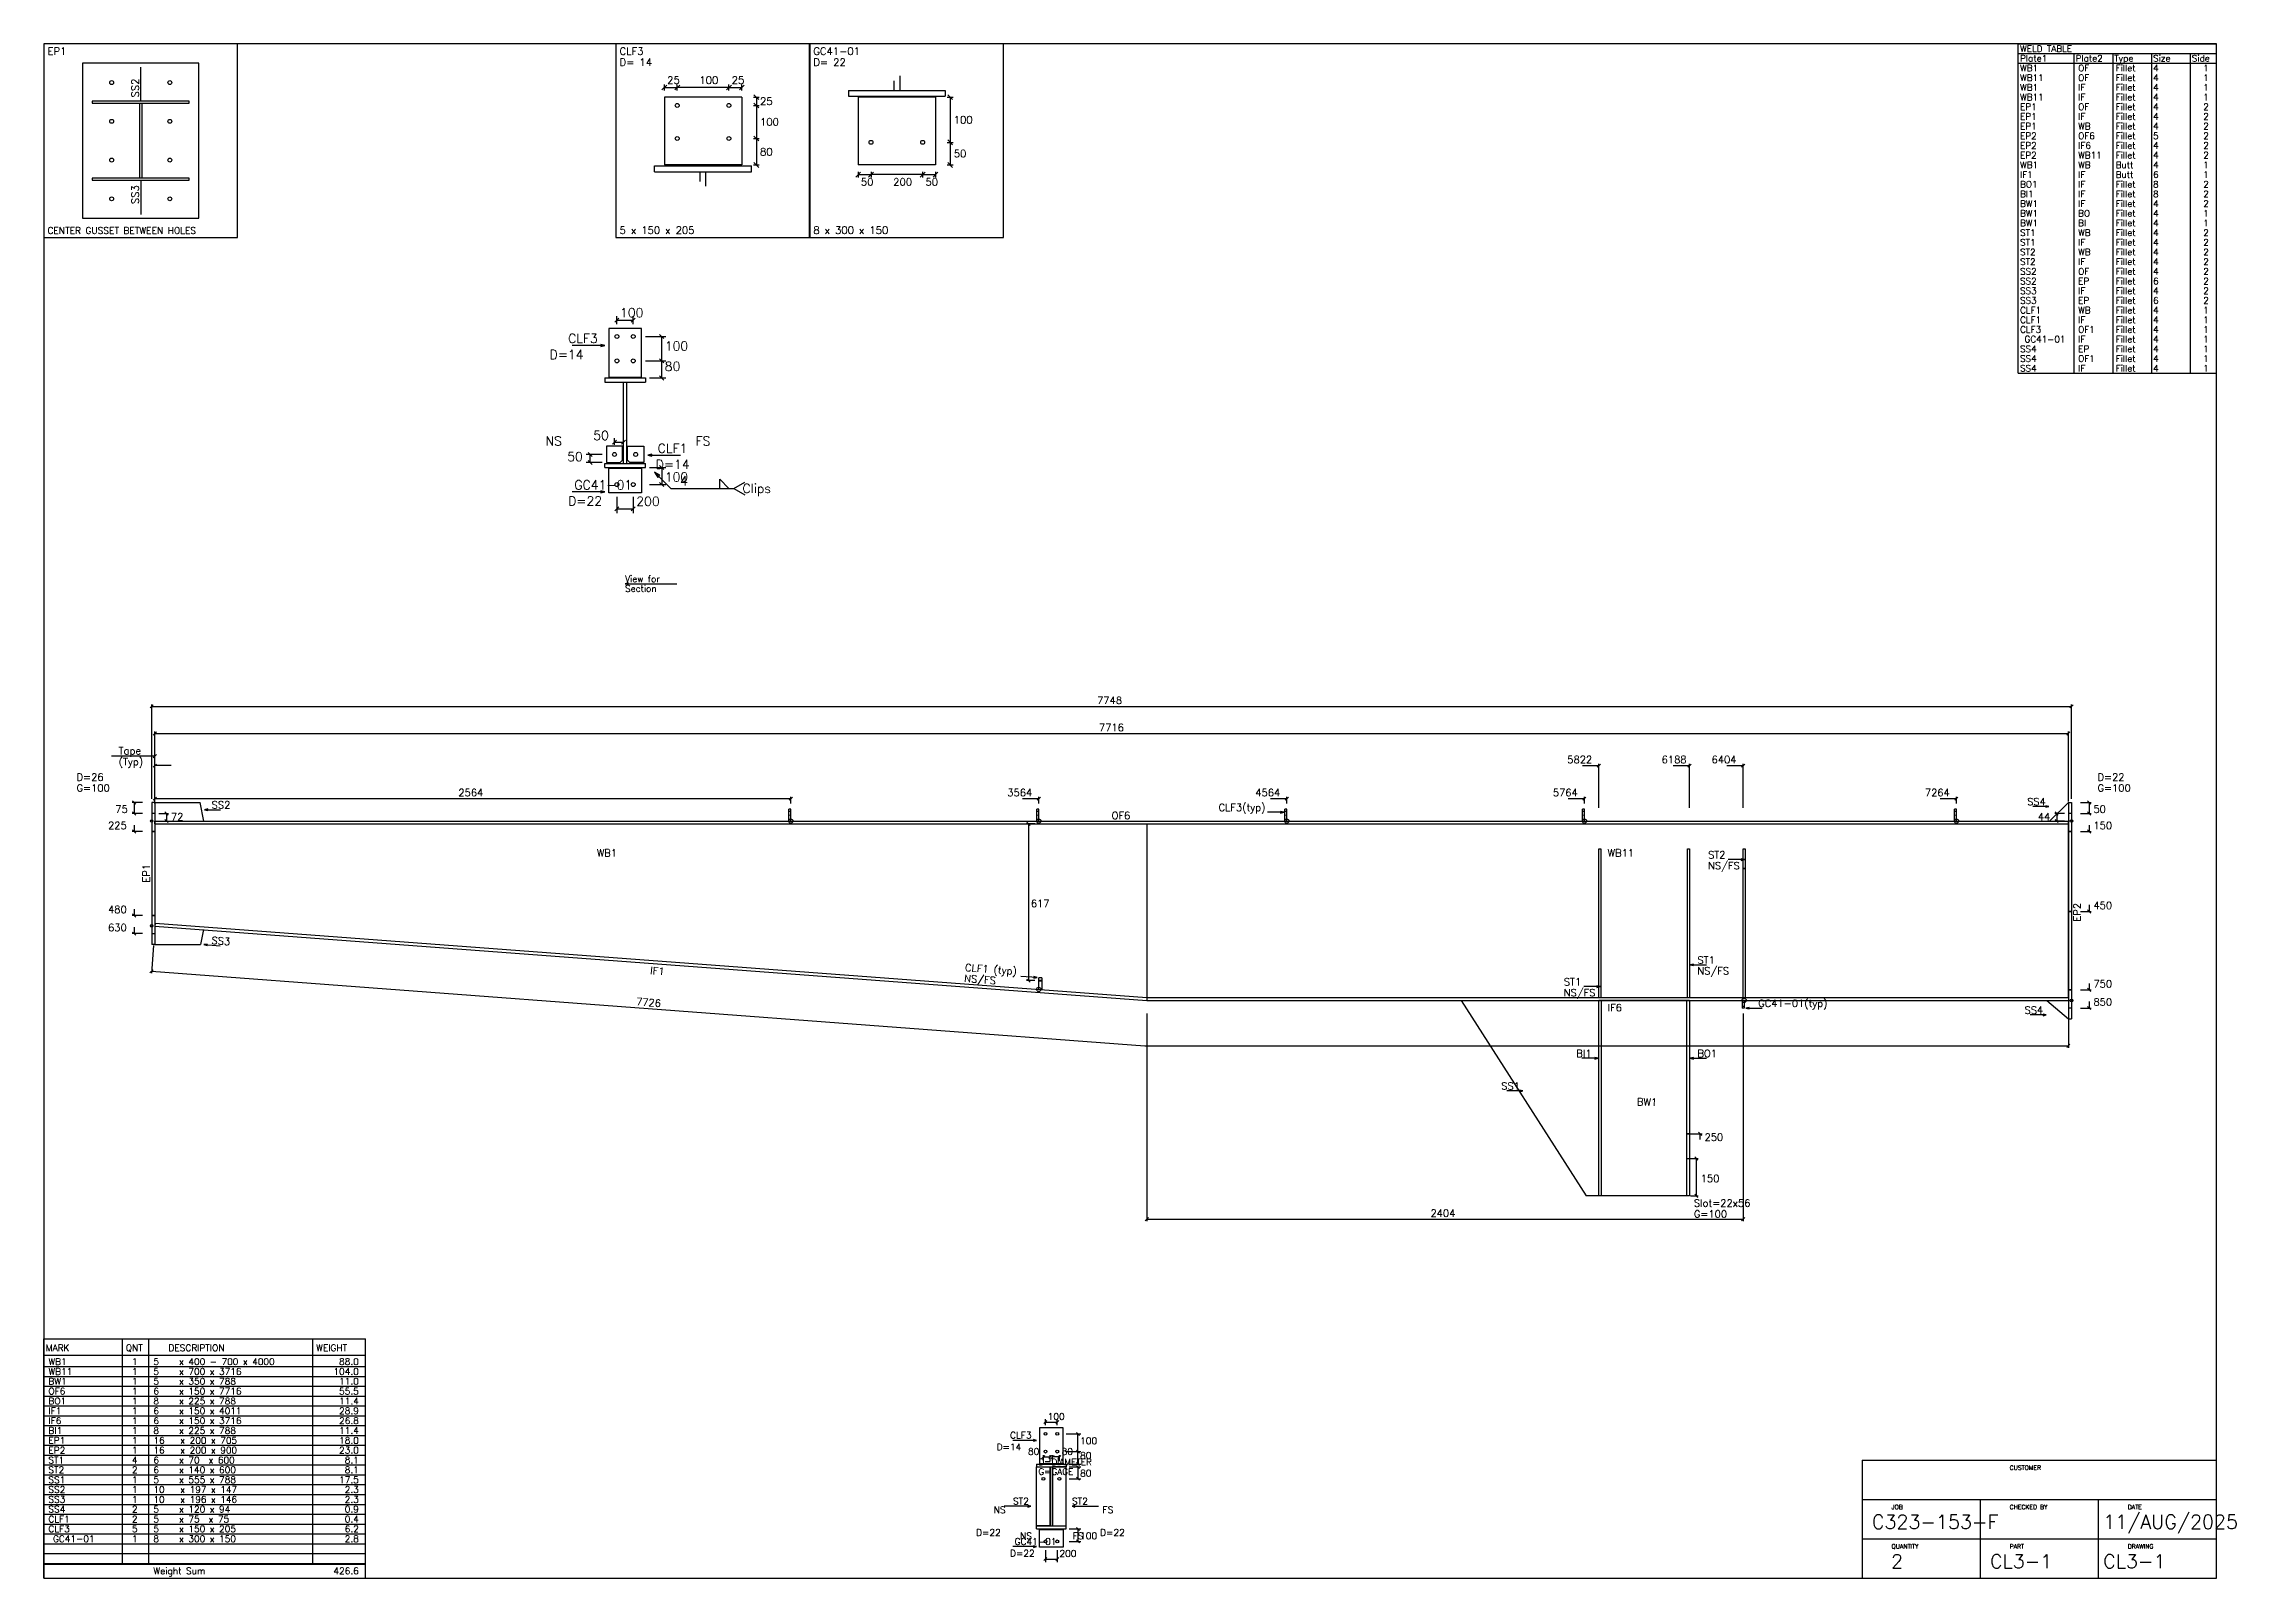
# Model space of a CAD drawing. Extents: x 0 to 849, y 0 to 594.
import ezdxf
from ezdxf.enums import TextEntityAlignment as Align

# ---------------------------------------------------------------- set-up
doc = ezdxf.new("R2010")
doc.units = 0
doc.linetypes.add('CONTIN', pattern=[0])
doc.linetypes.add('DASHED', pattern=[2.3812, 1.5875, -0.7937])
doc.layers.get('0').update_dxf_attribs({"linetype": 'CONTIN'})
for name, color, linetype in [('1', 7, 'CONTIN'), ('11', 7, 'CONTIN'), ('12', 2, 'CONTIN'), ('13', 2, 'CONTIN'), ('14', 7, 'CONTIN'), ('15', 6, 'CONTIN'), ('2', 7, 'CONTIN'), ('20', 7, 'CONTIN'), ('21', 7, 'CONTIN'), ('22', 7, 'CONTIN'), ('3', 1, 'CONTIN'), ('4', 1, 'CONTIN'), ('5', 7, 'CONTIN'), ('6', 4, 'CONTIN'), ('7', 3, 'DASHED'), ('9', 7, 'CONTIN')]:
    doc.layers.add(name, color=color, linetype=linetype)
doc.styles.add('SIMPLEX', font='SIMPLEX')

# ---------------------------------------------------------------- blocks, each defined once
blk = doc.blocks.new('ARROW')
at = {"layer": '2'}
blk.add_line((-0.635, -0.635), (0.635, 0.635), dxfattribs=at)
blk = doc.blocks.new('FLGHOL')
at = {"layer": '6'}
blk.add_solid([(-6.35, 0), (6.35, 0), (-6.35, 25.4), (6.35, 25.4)], dxfattribs=at)
blk = doc.blocks.new('GRTCLPB')
at = {"layer": '13'}
for p, q in [((-12.7, 0), (-12.7, 152.4)), ((-12.7, 152.4), (12.7, 152.4)), ((-12.7, 0), (12.7, 0)), ((12.7, 0), (12.7, 152.4))]:
    blk.add_line(p, q, dxfattribs=at)
at = {"layer": '6'}
for points in [[(-12.7, 119.38), (12.7, 119.38), (-12.7, 134.62), (12.7, 134.62)], [(-12.7, 68.58), (12.7, 68.58), (-12.7, 83.82), (12.7, 83.82)]]:
    blk.add_solid(points, dxfattribs=at)
blk = doc.blocks.new('ARROWP')
for p, q in [((0, 0), (-1.27, 0.317)), ((-1.27, 0.317), (-1.27, -0.317)), ((-1.27, -0.317), (0, 0))]:
    blk.add_line(p, q)
blk = doc.blocks.new('GRTCLP1')
at = {"layer": '13'}
for p, q in [((-12.7, 0), (-12.7, 101.6)), ((-12.7, 101.6), (12.7, 101.6)), ((-12.7, 0), (12.7, 0)), ((12.7, 0), (12.7, 101.6))]:
    blk.add_line(p, q, dxfattribs=at)
at = {"layer": '6'}
blk.add_solid([(-12.7, 68.58), (12.7, 68.58), (-12.7, 83.82), (12.7, 83.82)], dxfattribs=at)
blk = doc.blocks.new('BRCCLP', base_point=(12.7, 0))
at = {"layer": '1'}
blk.add_solid([(-12.7, 68.58), (12.7, 68.58), (-12.7, 83.82), (12.7, 83.82)], dxfattribs=at)
at = {"layer": '2'}
for p in [(-12.7, 101.6), (12.7, 0)]:
    blk.add_line(p, (12.7, 101.6), dxfattribs=at)
blk = doc.blocks.new('CIRCLE')
at = {"layer": '1'}
blk.add_circle((0, 0), 10.2, dxfattribs=at)
blk = doc.blocks.new('ASMPIECE', base_point=(246, -6))
at = {"layer": '1'}
for p, q in [((246, -6), (246, 5.755)), ((246, 5.755), (7961.629, 5.754)), ((7961.629, -6), (7961.629, 5.754)), ((246, -6), (246, -406)), ((246, -6), (7961.629, -6)), ((4246, -6), (4246, -706)), ((7961.629, -706), (7961.629, -6)), ((246.449, -406.034), (246, -417.788)), ((246, -417.788), (4245.121, -717.722)), ((246.449, -406.034), (4246, -706)), ((3821.755, -626.282), (3821.755, -674.182)), ((4246, -706), (4245.121, -717.722)), ((4246, -706), (4246, -717.755)), ((4246, -706), (7961.629, -706)), ((7961.629, -706), (7961.629, -717.755)), ((4246, -717.755), (7961.629, -717.755)), ((5513.047, -717.755), (6017.199, -1505.755)), ((6067.999, -1505.755), (6067.999, -717.755)), ((6433.999, -717.755), (6067.999, -717.755)), ((6079.753, -1505.755), (6079.753, -717.755)), ((6422.244, -717.755), (6422.244, -1505.755)), ((6433.999, -717.755), (6433.999, -1505.755)), ((6067.999, -1505.755), (6017.199, -1505.755)), ((6433.999, -1505.755), (6067.999, -1505.755))]:
    blk.add_line(p, q, dxfattribs=at)
at = {"layer": '12'}
for p, q in [((246, 80.331), (232.939, 80.331)), ((232.939, 80.331), (232.939, -492.331)), ((246, 80.331), (246, -492.331)), ((7961.629, 80.33), (7974.69, 80.33)), ((7961.629, 80.33), (7961.629, -792.331)), ((7974.69, 80.33), (7974.69, -792.331)), ((246, -492.331), (232.939, -492.331)), ((7961.629, -792.331), (7974.69, -792.331))]:
    blk.add_line(p, q, dxfattribs=at)
at = {"layer": '15'}
for centre in [(2810, 5.754), (3810, 5.754), (4810, 5.754), (6010, 5.754), (7510, 5.754), (3810, -673.3), (6653.917, -717.755)]:
    blk.add_circle(centre, 8.777, dxfattribs=at)
at = {"layer": '2'}
for p, q in [((232.939, 94.526), (232.939, 475.937)), ((232.939, 468.101), (7974.69, 468.101)), ((7974.69, 94.526), (7974.69, 475.937)), ((246, 84.118), (246, 366.228)), ((246, 358.392), (7961.629, 358.391)), ((7961.629, 84.118), (7961.629, 366.228)), ((246, 82.772), (246, 236.928)), ((311.303, 229.091), (246, 229.091)), ((6002.696, 229.091), (6068, 229.091)), ((6068, 59.303), (6068, 236.927)), ((6368.696, 229.091), (6433.999, 229.091)), ((6433.999, 59.303), (6433.999, 236.927)), ((6584.696, 229.091), (6649.999, 229.091)), ((6649.999, 59.303), (6649.999, 236.927)), ((246, 76.282), (246, 103.709)), ((246, 95.873), (2810, 95.873)), ((2810, 76.282), (2810, 103.709)), ((3744.697, 95.873), (3810, 95.873)), ((3810, 76.282), (3810, 103.709)), ((4744.697, 95.873), (4810, 95.873)), ((4810, 76.282), (4810, 103.709)), ((5944.697, 95.873), (6010, 95.873)), ((6010, 76.282), (6010, 103.709)), ((7444.697, 95.873), (7510, 95.873)), ((7510, 76.282), (7510, 103.709)), ((196.37, 80.331), (154.576, 80.331)), ((196.37, 36.447), (154.576, 36.447)), ((162.412, 80.331), (162.412, 36.447)), ((261.673, 36.447), (300.855, 36.447)), ((261.673, 5.755), (300.855, 5.755)), ((293.018, 36.447), (293.018, 5.755)), ((7945.957, 36.447), (7906.774, 36.447)), ((7945.957, 5.754), (7906.774, 5.754)), ((7914.611, 36.447), (7914.611, 5.754)), ((8011.26, 80.33), (8053.054, 80.33)), ((8011.26, 36.447), (8053.054, 36.447)), ((8045.217, 80.33), (8045.217, 36.447)), ((196.37, -36.692), (154.576, -36.692)), ((162.412, -10.571), (162.412, -36.692)), ((3794.327, -6), (3760.37, -6)), ((3768.206, -6), (3768.206, -638.036)), ((8011.26, -36.693), (8053.054, -36.693)), ((8045.217, -10.572), (8045.217, -36.693)), ((162.412, -349.186), (162.412, -375.308)), ((8045.217, -332.879), (8045.217, -359)), ((196.37, -375.308), (154.576, -375.308)), ((162.412, -422.326), (162.412, -448.447)), ((8011.26, -359), (8053.054, -359)), ((196.37, -448.447), (154.576, -448.447)), ((232.325, -600.125), (4238.274, -900.571)), ((3794.327, -638.036), (3760.37, -638.036)), ((8011.26, -675.308), (8053.054, -675.308)), ((8045.217, -649.187), (8045.217, -675.308)), ((4246, -769.997), (4246, -1608.15)), ((6649.999, -769.997), (6649.999, -1608.15)), ((8011.26, -748.447), (8053.054, -748.447)), ((8045.217, -722.326), (8045.217, -748.447)), ((7961.629, -796.119), (7961.629, -908.44)), ((4238.274, -900.571), (7961.629, -900.604)), ((6437.917, -1255.755), (6484.936, -1255.755)), ((6477.099, -1279.264), (6477.099, -1255.755)), ((6437.917, -1355.755), (6469.262, -1355.755)), ((6461.426, -1355.755), (6461.426, -1505.755)), ((6437.917, -1505.755), (6469.262, -1505.755)), ((4246, -1600.314), (6649.999, -1600.314))]:
    blk.add_line(p, q, dxfattribs=at)
at = {"layer": '3'}
for p, q in [((246, 266.967), (70.465, 266.967)), ((246, 84.118), (246, 345.331)), ((445.612, 51.075), (510.915, 51.075)), ((4798.246, 41.018), (4732.943, 41.018)), ((7883.306, 64.266), (7818.003, 64.266)), ((6655.223, -149.884), (6589.92, -149.884)), ((240.139, -495.932), (231.739, -607.939)), ((443.849, -492.526), (508.969, -497.41)), ((6436.611, -574.349), (6501.914, -574.349)), ((3803.065, -625.885), (3737.944, -621.001)), ((6073.224, -662.117), (6007.92, -662.117)), ((6661.753, -749.1), (6727.056, -749.1)), ((7872.687, -776.267), (7807.384, -776.267)), ((6065.387, -951.166), (6000.083, -951.166)), ((6436.611, -951.166), (6501.914, -951.166)), ((5762.511, -1082.499), (5697.208, -1082.499))]:
    blk.add_line(p, q, dxfattribs=at)
at = {"layer": '9'}
for p, q in [((246, 80.331), (427.883, 80.331)), ((443, 5.755), (427.883, 80.331)), ((7885.918, 5.754), (7961.629, 80.33)), ((6068, -706), (6068, -106)), ((6068, -106), (6075.835, -106)), ((6075.835, -106), (6075.835, -706)), ((6426.163, -706), (6426.163, -106)), ((6426.163, -106), (6433.999, -106)), ((6433.999, -106), (6433.999, -706)), ((6649.999, -706), (6649.999, -106)), ((6649.999, -106), (6657.835, -106)), ((6657.835, -106), (6657.835, -706)), ((441.244, -432.431), (429.101, -492.331)), ((246, -492.331), (429.101, -492.331)), ((6068, -706), (6075.835, -706)), ((6426.163, -706), (6433.999, -706)), ((6649.999, -706), (6657.835, -706)), ((7875.299, -717.755), (7961.629, -792.331))]:
    blk.add_line(p, q, dxfattribs=at)
at = {"layer": '1', "xscale": -0.309, "yscale": 0.309, "zscale": 0.309}
for p in [(2806.082, 5.754), (3806.082, 5.754), (4806.082, 5.754), (6006.082, 5.754), (7506.081, 5.754)]:
    blk.add_blockref('GRTCLPB', p, dxfattribs=at)
at = {"layer": '15', "xscale": 0.514, "yscale": 0.514, "zscale": 0.514}
for p in [(232.939, 5.755), (7974.69, 5.754), (232.939, -416.808), (7974.69, -717.755)]:
    blk.add_blockref('CIRCLE', p, dxfattribs=at)
at = {"layer": '2', "xscale": 10.284, "yscale": 10.284, "zscale": 10.284}
for p, rotation in [((232.939, 468.101), 180), ((246, 358.392), 180), ((246, 229.091), 180), ((246, 95.873), 180), ((162.412, 80.331), 90), ((162.412, 36.447), -90), ((293.018, 36.447), 90), ((293.018, 5.755), -90), ((3768.206, -6), 90), ((7914.611, 36.447), 90), ((7914.611, 5.754), -90), ((8045.217, 80.33), 90), ((8045.217, 36.447), -90), ((162.412, -36.692), -90), ((8045.217, -36.693), -90), ((8045.217, -359), -90), ((162.412, -375.308), -90), ((162.412, -448.447), -90), ((3768.206, -638.036), -90), ((8045.217, -675.308), -90), ((8045.217, -748.447), -90), ((6477.099, -1255.755), 90), ((6461.426, -1355.755), 90), ((6461.426, -1505.755), -90), ((4246, -1600.314), 180)]:
    blk.add_blockref('ARROW', p, dxfattribs=dict(at, rotation=rotation))
for p in [(7974.69, 468.101), (7961.629, 358.391), (6068, 229.091), (6433.999, 229.091), (6649.999, 229.091), (2810, 95.873), (3810, 95.873), (4810, 95.873), (6010, 95.873), (7510, 95.873), (7961.629, -900.604), (6649.999, -1600.314)]:
    blk.add_blockref('ARROW', p, dxfattribs=at)
at = {"layer": '3', "xscale": 10.284, "yscale": 10.284, "zscale": 10.284}
for name, p in [('ARROW', (246, 266.967)), ('ARROWP', (4798.246, 41.018)), ('ARROWP', (7883.306, 64.266)), ('ARROWP', (6655.223, -149.884)), ('ARROWP', (6073.224, -662.117)), ('ARROWP', (7872.687, -776.267)), ('ARROWP', (6065.387, -951.166)), ('ARROWP', (5762.511, -1082.499))]:
    blk.add_blockref(name, p, dxfattribs=at)
for name, p, rotation in [('ARROWP', (445.612, 51.075), 180), ('ARROWP', (443.849, -492.526), 175.711), ('ARROW', (232.325, -600.125), 175.711), ('ARROWP', (6436.611, -574.349), 180), ('ARROWP', (3803.065, -625.885), -4.289), ('ARROWP', (6661.753, -749.1), 180), ('ARROWP', (6436.611, -951.166), 180)]:
    blk.add_blockref(name, p, dxfattribs=dict(at, rotation=rotation))
at = {"layer": '6'}
for p, xscale, yscale, zscale, rotation in [((232.939, 36.447), 0.463, 0.514, 0.514, -90), ((7961.629, 36.447), 0.463, 0.514, 0.514, -90), ((232.939, -36.692), 0.463, 0.514, 0.514, -90), ((7961.629, -36.693), 0.463, 0.514, 0.514, -90), ((6657.835, -186), 0.463, 0.309, 0.309, 90), ((232.939, -375.308), 0.463, 0.514, 0.514, -90), ((7961.629, -359), 0.463, 0.514, 0.514, -90), ((232.939, -448.447), 0.463, 0.514, 0.514, -90), ((7961.629, -675.308), 0.463, 0.514, 0.514, -90), ((7961.629, -748.447), 0.463, 0.514, 0.514, -90), ((6422.244, -1255.755), -0.463, -0.463, -0.463, 90), ((6422.244, -1355.755), -0.463, -0.463, -0.463, 90)]:
    blk.add_blockref('FLGHOL', p, dxfattribs=dict(at, xscale=xscale, yscale=yscale, zscale=zscale, rotation=rotation))
at = {"layer": '7', "xscale": -0.463, "yscale": 0.463, "zscale": 0.463}
blk.add_blockref('BRCCLP', (3810, -673.3), dxfattribs=at)
at = {"layer": '7', "xscale": 0.309, "yscale": 0.309, "zscale": 0.309, "rotation": 180}
blk.add_blockref('GRTCLP1', (6649.999, -717.755), dxfattribs=at)
at = {"style": 'SIMPLEX'}
blk.add_text('BW1', height=29.256, rotation=-1.571, dxfattribs=at).set_placement((6221.743, -1141.011))
at = {"layer": '11', "style": 'SIMPLEX'}
for s, p in [('7748', (4045.303, 477.853)), ('7716', (4053.015, 368.143)), ('5822', (5941.224, 238.843)), ('6188', (6321.852, 238.843)), ('6404', (6523.224, 238.843)), ('2564', (1469.488, 105.625)), ('3564', (3683.225, 105.625)), ('4564', (4683.225, 105.625)), ('5764', (5883.225, 105.625)), ('7264', (7383.225, 105.625)), ('225', (57.056, -26.941)), ('75', (86.312, 38.885)), ('72', (310.607, 8.193)), ('44', (7838.511, 8.192)), ('50', (8062.806, 38.885)), ('150', (8062.806, -26.941)), ('480', (57.056, -365.556)), ('617', (3777.958, -341.522)), ('450', (8062.806, -349.248)), ('630', (57.056, -438.695)), ('750', (8062.806, -665.556)), ('850', (8062.806, -738.695)), ('250', (6494.688, -1284.036)), ('150', (6479.015, -1450.259)), ('2404', (5389.488, -1590.562))]:
    blk.add_text(s, height=29.256, dxfattribs=at).set_placement(p)
blk.add_text('7726', height=29.256, rotation=-4.289, dxfattribs=at).set_placement((2185.371, -736.824))
at = {"layer": '21', "style": 'SIMPLEX'}
for s, p in [('D=26', (-70.067, 168.098)), ('D=22', (8079.175, 168.098)), ('G=100', (-70.067, 124.215)), ('G=100', (8079.175, 124.214)), ('Slot=22x56', (6451.5, -1549.639)), ('G=100', (6451.5, -1593.522))]:
    blk.add_text(s, height=29.256, dxfattribs=at).set_placement(p)
at = {"layer": '3', "style": 'SIMPLEX'}
for s, p in [('Tape', (99.721, 274.281)), ('(Typ)', (99.721, 230.397)), ('SS4', (7795.539, 69.142)), ('SS2', (474.868, 55.951)), ('OF6', (4103.815, 13.068)), ('CLF3(typ)', (4534.944, 45.894)), ('WB1', (2028, -137.651)), ('WB11', (6103.814, -137.651)), ('ST2', (6508.944, -145.008)), ('NS/FS', (6508.944, -188.892)), ('ST1', (6465.867, -569.473)), ('NS/FS', (6465.867, -613.357)), ('ST1', (5926.944, -657.241)), ('NS/FS', (5926.944, -701.124)), ('IF6', (6103.814, -761.639)), (' GC41-01(typ)', (6691.008, -744.224)), ('SS4', (7784.919, -771.391)), ('BI1', (5977.619, -946.29)), ('BO1', (6465.867, -946.29)), ('SS1', (5674.743, -1077.623))]:
    blk.add_text(s, height=29.256, dxfattribs=at).set_placement(p)
for s, rotation, p in [('EP1', 90, (225.626, -242.57)), ('EP2', 90, (8011.26, -399.884)), ('SS3', -4.289, (473.387, -489.852)), ('IF1', -4.289, (2242.278, -611.516)), ('NS/FS', -4.289, (3508.409, -642.904)), ('CLF1 (typ)', -4.289, (3511.691, -599.143))]:
    blk.add_text(s, height=29.256, rotation=rotation, dxfattribs=at).set_placement(p)
blk = doc.blocks.new('ASMBASE')
for p, q in [((25.4, 25.4), (0, 25.4)), ((0, 25.4), (0, 0)), ((25.4, 0), (25.4, 25.4)), ((20.32, 22.86), (5.08, 22.86)), ((5.08, 22.86), (5.08, 2.54)), ((12.7, 17.882), (12.7, 22.352)), ((20.32, 2.54), (20.32, 22.86)), ((19.05, 17.882), (6.35, 17.882)), ((6.35, 17.882), (6.35, 17.628)), ((6.35, 17.628), (19.05, 17.628)), ((12.573, 17.628), (12.827, 17.628)), ((12.573, 7.772), (12.573, 17.628)), ((12.827, 17.628), (12.827, 7.772)), ((19.05, 17.628), (19.05, 17.882)), ((19.05, 7.772), (6.35, 7.772)), ((6.35, 7.772), (6.35, 7.518)), ((6.35, 7.518), (19.05, 7.518)), ((12.827, 7.772), (12.573, 7.772)), ((12.7, 7.518), (12.7, 3.048)), ((19.05, 7.518), (19.05, 7.772)), ((0, 0), (25.4, 0)), ((5.08, 2.54), (20.32, 2.54))]:
    blk.add_line(p, q)
at = {"layer": '1'}
for centre in [(8.89, 20.32), (16.51, 20.32), (8.89, 15.24), (16.51, 15.24), (8.89, 10.16), (16.51, 10.16), (8.89, 5.08), (16.51, 5.08)]:
    blk.add_circle(centre, 0.254, dxfattribs=at)
at = {"layer": '1', "style": 'SIMPLEX'}
for s, height, p in [('EP1', 0.963, (0.482, 23.955)), ('CENTER GUSSET BETWEEN HOLES', 0.867, (0.482, 0.482))]:
    blk.add_text(s, height=height, dxfattribs=at).set_placement(p)
for s, p in [('SS2', (12.459, 18.363)), ('SS3', (12.459, 4.387))]:
    blk.add_text(s, height=0.963, rotation=90, dxfattribs=at).set_placement(p)
blk = doc.blocks.new('ASMPLATE')
at = {"layer": '14'}
for p, q in [((0, 0), (0, 92.71)), ((0, 92.71), (124.46, 92.71)), ((0, 86.36), (124.46, 86.36)), ((30.48, 5.398), (30.48, 92.71)), ((40.64, 5.398), (40.64, 92.71)), ((104.14, 5.398), (104.14, 92.71)), ((104.14, 5.398), (104.14, 92.71)), ((124.46, 5.398), (124.46, 92.71)), ((124.46, 0), (124.46, 92.71)), ((0, 81.915), (124.46, 81.915)), ((0, 78.105), (124.46, 78.105)), ((0, 74.295), (124.46, 74.295)), ((0, 70.485), (124.46, 70.485)), ((0, 66.675), (124.46, 66.675)), ((0, 62.865), (124.46, 62.865)), ((0, 59.055), (124.46, 59.055)), ((0, 55.245), (124.46, 55.245)), ((0, 51.435), (124.46, 51.435)), ((0, 47.625), (124.46, 47.625)), ((0, 43.815), (124.46, 43.815)), ((0, 40.005), (124.46, 40.005)), ((0, 36.195), (124.46, 36.195)), ((0, 32.385), (124.46, 32.385)), ((0, 28.575), (124.46, 28.575)), ((0, 24.765), (124.46, 24.765)), ((0, 20.955), (124.46, 20.955)), ((0, 17.145), (124.46, 17.145)), ((0, 13.335), (124.46, 13.335)), ((0, 9.525), (124.46, 9.525)), ((0, 5.715), (124.46, 5.715)), ((0, 5.398), (124.46, 5.398)), ((0, 0), (124.46, 0))]:
    blk.add_line(p, q, dxfattribs=at)
at = {"layer": '14', "style": 'SIMPLEX'}
for s, p in [('MARK', (0.762, 87.884)), ('WB1', (1.778, 82.55)), ('QNT', (31.75, 87.884)), ('  1', (30.607, 82.55)), ('5    x 400 - 700 x 4000', (42.418, 82.55)), ('DESCRIPTION', (48.26, 87.884)), ('WEIGHT', (105.41, 87.884)), ('WB11', (1.778, 78.74)), ('BW1', (1.778, 74.93)), ('  1', (30.607, 78.74)), ('  1', (30.607, 74.93)), ('5    x 700 x 3716', (42.418, 78.74)), ('5    x 350 x 788', (42.418, 74.93)), ('OF6', (1.778, 71.12)), ('BO1', (1.778, 67.31)), ('  1', (30.607, 71.12)), ('  1', (30.607, 67.31)), ('8    x 225 x 788', (42.418, 67.31)), ('6    x 150 x 7716', (42.418, 71.12)), ('IF1', (1.778, 63.5)), ('IF6', (1.778, 59.69)), ('  1', (30.607, 63.5)), ('  1', (30.607, 59.69)), ('6    x 150 x 4011', (42.418, 63.5)), ('6    x 150 x 3716', (42.418, 59.69)), ('BI1', (1.778, 55.88)), ('EP1', (1.778, 52.07)), ('  1', (30.607, 55.88)), ('  1', (30.607, 52.07)), ('8    x 225 x 788', (42.418, 55.88)), ('16   x 200 x 705', (42.418, 52.07)), ('ST1', (1.778, 44.45)), ('ST2', (1.778, 40.64)), ('EP2', (1.778, 48.26)), ('  4', (30.607, 44.45)), ('  2', (30.607, 40.64)), ('  1', (30.607, 48.26)), ('6    x 70  x 600', (42.418, 44.45)), ('6    x 140 x 600', (42.418, 40.64)), ('16   x 200 x 900', (42.418, 48.26)), ('SS1', (1.778, 36.83)), ('SS2', (1.778, 33.02)), ('  1', (30.607, 36.83)), ('  1', (30.607, 33.02)), ('5    x 555 x 788', (42.418, 36.83)), ('10   x 197 x 147', (42.418, 33.02)), ('SS3', (1.778, 29.21)), ('SS4', (1.778, 25.4)), ('  2', (30.607, 25.4)), ('  1', (30.607, 29.21)), ('5    x 120 x 94', (42.418, 25.4)), ('10   x 196 x 146', (42.418, 29.21)), ('CLF1', (1.778, 21.59)), ('CLF3', (1.778, 17.78)), ('  2', (30.607, 21.59)), ('  5', (30.607, 17.78)), ('5    x 75  x 75', (42.418, 21.59)), ('5    x 150 x 205', (42.418, 17.78)), (' GC41-01', (1.778, 13.97)), ('  1', (30.607, 13.97)), ('8    x 300 x 150', (42.418, 13.97)), ('Weight Sum', (42.418, 1.524))]:
    blk.add_text(s, height=2.54, dxfattribs=at).set_placement(p)
for s, p in [('   88.0', (121.92, 82.55)), ('  104.0', (121.92, 78.74)), ('   11.0', (121.92, 74.93)), ('   55.5', (121.92, 71.12)), ('   11.4', (121.92, 67.31)), ('   28.9', (121.92, 63.5)), ('   26.8', (121.92, 59.69)), ('   11.4', (121.92, 55.88)), ('   18.0', (121.92, 52.07)), ('   23.0', (121.92, 48.26)), ('    8.1', (121.92, 44.45)), ('    8.1', (121.92, 40.64)), ('   17.5', (121.92, 36.83)), ('    2.3', (121.92, 33.02)), ('    2.3', (121.92, 29.21)), ('    0.9', (121.92, 25.4)), ('    0.4', (121.92, 21.59)), ('    6.2', (121.92, 17.78)), ('    2.8', (121.92, 13.97)), ('  426.6', (121.92, 1.524))]:
    blk.add_text(s, height=2.54, dxfattribs=at).set_placement(p, align=Align.RIGHT)
blk = doc.blocks.new('ASMTITLE')
for p, q in [((0, 30.48), (91.44, 30.48)), ((0, 30.48), (0, 0)), ((91.44, 0), (91.44, 30.48)), ((0, 20.32), (91.44, 20.32)), ((30.48, 20.32), (30.48, 0)), ((60.96, 20.32), (60.96, 0)), ((0, 10.16), (91.44, 10.16)), ((0, 0), (91.44, 0))]:
    blk.add_line(p, q)
at = {"style": 'SIMPLEX'}
for s, height, p in [('CUSTOMER', 1.143, (38.1, 27.94)), ('JOB', 1.143, (7.62, 17.78)), ('CHECKED BY', 1.143, (38.1, 17.78)), ('11/AUG/2025', 3.607, (62.23, 12.7)), ('DATE', 1.143, (68.58, 17.78)), ('C323-153-F', 3.607, (2.54, 12.7)), ('QUANTITY', 1.143, (7.62, 7.62)), ('  2', 3.607, (2.54, 2.54)), ('CL3-1', 3.607, (33.02, 2.54)), ('PART', 1.143, (38.1, 7.62)), ('CL3-1', 3.607, (62.23, 2.54)), ('DRAWING', 1.143, (68.58, 7.62))]:
    blk.add_text(s, height=height, dxfattribs=at).set_placement(p)
blk = doc.blocks.new('ASMSECTN')
at = {"layer": '1'}
for p, q in [((-6.35, 27.94), (6.35, 27.94)), ((-6.35, 27.94), (-6.35, 26.67)), ((6.35, 27.94), (6.35, 26.67)), ((-6.35, 26.67), (6.35, 26.67)), ((-0.508, 1.27), (-0.508, 26.67)), ((0.508, 1.27), (0.508, 26.67)), ((-6.35, 0), (-6.35, 1.27)), ((-6.35, 1.27), (6.35, 1.27)), ((-6.35, 0), (6.35, 0)), ((6.35, 0), (6.35, 1.27))]:
    blk.add_line(p, q, dxfattribs=at)
at = {"layer": '13'}
for p, q in [((5.08, 43.434), (-5.08, 43.434)), ((-5.08, 43.434), (-5.08, 28.194)), ((5.08, 28.194), (5.08, 43.434)), ((-5.08, 28.194), (5.08, 28.194)), ((-0.762, 6.604), (-5.842, 6.604)), ((-5.842, 6.604), (-5.842, 1.524)), ((-5.842, 1.524), (-1.524, 1.524)), ((-0.762, 2.286), (-1.524, 1.524)), ((-0.762, 2.286), (-0.762, 6.604)), ((0.762, 6.604), (5.842, 6.604)), ((0.762, 2.286), (0.762, 6.604)), ((0.762, 2.286), (1.524, 1.524)), ((5.842, 1.524), (1.524, 1.524)), ((5.842, 6.604), (5.842, 1.524)), ((-5.08, -0.254), (5.08, -0.254)), ((-5.08, -7.874), (-5.08, -0.254)), ((5.08, -0.254), (5.08, -7.874)), ((5.08, -7.874), (-5.08, -7.874))]:
    blk.add_line(p, q, dxfattribs=at)
at = {"layer": '3'}
for p, q in [((-2.54, 44.704), (-2.54, 47.244)), ((-2.54, 45.974), (2.54, 45.974)), ((2.54, 44.704), (2.54, 47.244)), ((-6.35, 38.1), (-16.51, 38.1)), ((6.35, 40.894), (12.7, 40.894)), ((11.43, 27.94), (11.43, 40.894)), ((6.35, 33.274), (12.7, 33.274)), ((7.62, 27.94), (12.7, 27.94)), ((-3.302, 7.112), (-3.302, 9.144)), ((-3.302, 7.874), (-0.508, 7.874)), ((-0.508, 7.874), (-0.508, 9.144)), ((-7.112, 4.064), (-12.192, 4.064)), ((-7.112, 1.524), (-12.192, 1.524)), ((-10.922, 1.524), (-10.922, 4.064)), ((7.112, 3.81), (17.272, 3.81)), ((7.62, 0), (12.7, 0)), ((11.43, 0), (11.43, -5.334)), ((7.62, -5.334), (12.7, -5.334)), ((-6.35, -7.62), (-16.51, -7.62)), ((-2.54, -9.144), (-2.54, -14.224)), ((-2.54, -12.954), (2.54, -12.954)), ((2.54, -9.144), (2.54, -14.224))]:
    blk.add_line(p, q, dxfattribs=at)
at = {"layer": '4'}
for p, q in [((9.195, -1.422), (14.315, -6.543)), ((14.315, -6.543), (33.091, -6.543)), ((29.535, -3.698), (32.38, -6.543)), ((29.535, -6.543), (29.535, -3.698)), ((33.091, -6.543), (33.945, -6.543)), ((33.945, -6.543), (37.358, -4.552)), ((33.945, -6.543), (37.358, -8.534))]:
    blk.add_line(p, q, dxfattribs=at)
at = {"layer": '1'}
for p, rotation in [((-2.54, 45.974), 180), ((11.43, 40.894), 90), ((11.43, 33.274), 270), ((11.43, 33.274), 90), ((11.43, 27.94), 270), ((-0.508, 7.874), 180), ((-10.922, 4.064), 270), ((-10.922, 1.524), 90), ((11.43, 0), 90), ((11.43, -5.334), 270), ((-2.54, -12.954), 180)]:
    blk.add_blockref('ARROW', p, dxfattribs=dict(at, rotation=rotation))
at = {"layer": '1', "xscale": 0.06, "yscale": 0.06, "zscale": 0.06}
for p in [(-2.54, 40.894), (2.54, 40.894), (-2.54, 33.274), (2.54, 33.274), (-3.302, 4.064), (3.302, 4.064)]:
    blk.add_blockref('CIRCLE', p, dxfattribs=at)
at = {"layer": '1'}
for p in [(2.54, 45.974), (-3.302, 7.874), (2.54, -12.954)]:
    blk.add_blockref('ARROW', p, dxfattribs=at)
at = {"layer": '1', "xscale": 0.06, "yscale": 0.06, "zscale": 0.06, "rotation": 90}
for p in [(-2.54, -5.334), (2.54, -5.334)]:
    blk.add_blockref('CIRCLE', p, dxfattribs=at)
at = {"layer": '3'}
for p in [(-6.35, 38.1), (-6.35, -7.62)]:
    blk.add_blockref('ARROWP', p, dxfattribs=at)
at = {"layer": '3', "rotation": 180}
blk.add_blockref('ARROWP', (7.112, 3.81), dxfattribs=at)
at = {"layer": '4', "xscale": 1.5, "yscale": 1.5, "zscale": 1.5, "rotation": 135}
blk.add_blockref('ARROWP', (9.195, -1.422), dxfattribs=at)
at = {"layer": '1', "style": 'SIMPLEX'}
for s, p in [('CLF3', (-17.78, 38.862)), ('CLF1', (10.16, 4.572)), (' GC41-01', (-17.78, -6.858))]:
    blk.add_text(s, height=2.845, dxfattribs=at).set_placement(p)
at = {"layer": '21', "style": 'SIMPLEX'}
for s, p in [('D=14', (-23.571, 33.833)), ('D=14', (9.55, -0.457)), ('D=22', (-17.78, -11.887))]:
    blk.add_text(s, height=2.845, dxfattribs=at).set_placement(p)
at = {"layer": '3', "style": 'SIMPLEX'}
for s, p in [('100', (-1.592, 46.922)), ('100', (12.378, 36.508)), ('80', (12.378, 30.158)), ('NS', (-24.841, 6.858)), ('50', (-9.94, 8.568)), ('FS', (21.996, 6.858)), ('50', (-18.068, 1.964)), ('100', (12.378, -4.386)), ('200', (3.488, -12.006))]:
    blk.add_text(s, height=2.845, dxfattribs=at).set_placement(p)
at = {"layer": '4', "style": 'SIMPLEX'}
blk.add_text('Clips', height=2.845, dxfattribs=at).set_placement((36.647, -7.965))
at = {"layer": '5', "style": 'SIMPLEX'}
blk.add_text('4', height=2.845, dxfattribs=at).set_placement((17.16, -5.595))
blk = doc.blocks.new('ASMSECT2')
at = {"layer": '1'}
for p, q in [((-6.35, 27.94), (6.35, 27.94)), ((-6.35, 27.94), (-6.35, 26.67)), ((-6.35, 26.67), (6.35, 26.67)), ((-0.508, 1.27), (-0.508, 26.67)), ((0.508, 1.27), (0.508, 26.67)), ((6.35, 27.94), (6.35, 26.67)), ((-6.35, 0), (-6.35, 1.27)), ((-6.35, 1.27), (6.35, 1.27)), ((-6.35, 0), (6.35, 0)), ((6.35, 0), (6.35, 1.27))]:
    blk.add_line(p, q, dxfattribs=at)
at = {"layer": '13'}
for p, q in [((5.08, 43.434), (-5.08, 43.434)), ((-5.08, 43.434), (-5.08, 28.194)), ((5.08, 28.194), (5.08, 43.434)), ((-6.35, 1.27), (-6.35, 26.67)), ((-6.35, 26.67), (-0.508, 26.67)), ((-5.08, 28.194), (5.08, 28.194)), ((-0.508, 26.67), (-0.508, 1.27)), ((6.35, 26.67), (0.508, 26.67)), ((0.508, 26.67), (0.508, 1.27)), ((6.35, 1.27), (6.35, 26.67)), ((-0.508, 1.27), (-6.35, 1.27)), ((0.508, 1.27), (6.35, 1.27)), ((-5.08, -0.254), (5.08, -0.254)), ((-5.08, -7.874), (-5.08, -0.254)), ((5.08, -7.874), (-5.08, -7.874)), ((5.08, -0.254), (5.08, -7.874))]:
    blk.add_line(p, q, dxfattribs=at)
at = {"layer": '3'}
for p, q in [((-2.54, 44.704), (-2.54, 47.244)), ((2.54, 44.704), (2.54, 47.244)), ((-6.35, 38.1), (-16.51, 38.1)), ((-2.54, 45.974), (2.54, 45.974)), ((6.35, 40.894), (12.7, 40.894)), ((11.43, 27.94), (11.43, 40.894)), ((-3.429, 29.21), (-3.429, 31.75)), ((-3.429, 30.988), (-0.508, 30.988)), ((-0.508, 29.21), (-0.508, 31.75)), ((0.508, 29.21), (0.508, 31.75)), ((3.429, 30.988), (0.508, 30.988)), ((3.429, 29.21), (3.429, 31.75)), ((6.35, 33.274), (12.7, 33.274)), ((7.62, 27.94), (12.7, 27.94)), ((7.62, 26.67), (12.7, 26.67)), ((7.62, 26.67), (12.7, 26.67)), ((7.62, 21.59), (12.7, 21.59)), ((7.62, 21.59), (12.7, 21.59)), ((11.43, 26.67), (11.43, 21.59)), ((11.43, 26.67), (11.43, 21.59)), ((-8.89, 9.737), (-20.269, 9.737)), ((8.89, 9.737), (20.269, 9.737)), ((7.62, 0), (12.7, 0)), ((11.43, 0), (11.43, -5.334)), ((-6.35, -7.62), (-16.51, -7.62)), ((-2.54, -9.144), (-2.54, -14.224)), ((2.54, -9.144), (2.54, -14.224)), ((7.62, -5.334), (12.7, -5.334)), ((-2.54, -12.954), (2.54, -12.954))]:
    blk.add_line(p, q, dxfattribs=at)
at = {"layer": '1'}
for p, rotation in [((-2.54, 45.974), 180), ((11.43, 40.894), 90), ((-3.429, 30.988), 180), ((-0.508, 30.988), 360), ((0.508, 30.988), 180), ((11.43, 33.274), 270), ((11.43, 33.274), 90), ((11.43, 27.94), 270), ((11.43, 26.67), 90), ((11.43, 26.67), 90), ((11.43, 21.59), 270), ((11.43, 21.59), 270), ((11.43, 0), 90), ((11.43, -5.334), 270), ((-2.54, -12.954), 180)]:
    blk.add_blockref('ARROW', p, dxfattribs=dict(at, rotation=rotation))
at = {"layer": '1', "xscale": 0.06, "yscale": 0.06, "zscale": 0.06}
for p in [(-2.54, 40.894), (2.54, 40.894), (-2.54, 33.274), (2.54, 33.274), (-3.429, 21.59), (3.429, 21.59)]:
    blk.add_blockref('CIRCLE', p, dxfattribs=at)
at = {"layer": '1'}
for p in [(2.54, 45.974), (3.429, 30.988), (2.54, -12.954)]:
    blk.add_blockref('ARROW', p, dxfattribs=at)
at = {"layer": '1', "xscale": 0.06, "yscale": 0.06, "zscale": 0.06, "rotation": 90}
for p in [(-2.54, -5.334), (2.54, -5.334)]:
    blk.add_blockref('CIRCLE', p, dxfattribs=at)
at = {"layer": '3'}
for p in [(-6.35, 38.1), (-6.35, -7.62)]:
    blk.add_blockref('ARROWP', p, dxfattribs=at)
for p, rotation in [((-8.89, 9.737), 360), ((8.89, 9.737), 180)]:
    blk.add_blockref('ARROWP', p, dxfattribs=dict(at, rotation=rotation))
at = {"layer": '1', "style": 'SIMPLEX'}
for s, p in [('CLF3', (-17.78, 38.862)), ('ST2', (-16.51, 10.499)), ('ST2', (8.89, 10.499)), (' GC41-01', (-17.78, -6.858))]:
    blk.add_text(s, height=2.845, dxfattribs=at).set_placement(p)
at = {"layer": '21', "style": 'SIMPLEX'}
for s, p in [('D=14', (-23.571, 33.833)), ('D=22', (-32.36, -2.997)), ('D=22', (-17.78, -11.887)), ('D=22', (20.98, -2.997))]:
    blk.add_text(s, height=2.845, dxfattribs=at).set_placement(p)
at = {"layer": '3', "style": 'SIMPLEX'}
for s, p in [('100', (-1.592, 46.922)), ('100', (12.378, 36.508)), ('80', (-10.067, 31.936)), ('80', (4.377, 31.936)), ('80', (12.378, 30.158)), ('80', (12.378, 22.538)), ('80', (12.378, 22.538)), ('NS', (-24.841, 6.858)), ('FS', (21.996, 6.858)), ('NS', (-13.462, -4.42)), ('200', (3.488, -12.006)), ('FS', (9.195, -4.42)), ('100', (12.378, -4.386))]:
    blk.add_text(s, height=2.845, dxfattribs=at).set_placement(p)
blk = doc.blocks.new('ASMBOLT')
at = {"layer": '21', "style": 'SIMPLEX'}
for s, p in [('G=GAGE', (0, 0)), ('D=DIAMETER', (0, 3.81))]:
    blk.add_text(s, height=2.54, dxfattribs=at).set_placement(p)
blk = doc.blocks.new('ASMVIEW')
at = {"layer": '21'}
blk.add_line((0, 0), (20.32, 0), dxfattribs=at)
at = {"layer": '21', "rotation": 180}
blk.add_blockref('ARROWP', (0, 0), dxfattribs=at)
at = {"layer": '21', "style": 'SIMPLEX'}
for s, p in [('View for', (0, 0.635)), ('Section', (0, -3.175))]:
    blk.add_text(s, height=2.54, dxfattribs=at).set_placement(p)
blk = doc.blocks.new('ASM_WELD', base_point=(0, 129.54))
at = {"layer": '20'}
for p, q in [((0, 129.54), (77.978, 129.54)), ((0, 0), (0, 129.54)), ((77.978, 0), (77.978, 129.54)), ((0, 125.73), (77.978, 125.73)), ((0, 121.92), (77.978, 121.92)), ((22.098, 0), (22.098, 125.73)), ((37.338, 0), (37.338, 125.73)), ((52.578, 0), (52.578, 125.73)), ((67.818, 0), (67.818, 125.73)), ((0, 0), (77.978, 0))]:
    blk.add_line(p, q, dxfattribs=at)
at = {"layer": '14', "style": 'SIMPLEX'}
for s, p in [('WELD TABLE', (0.762, 126.365)), ('WB1', (0.762, 118.745)), ('Plate1', (0.762, 122.555)), ('Plate2', (22.606, 122.555)), ('OF', (23.622, 118.745)), ('Type', (37.846, 122.555)), ('Fillet', (38.354, 118.745)), ('Size', (53.086, 122.555)), ('4', (53.086, 118.745)), ('Side', (68.326, 122.555)), ('  1', (69.342, 118.745)), ('WB11', (0.762, 114.935)), ('WB1', (0.762, 111.125)), ('OF', (23.622, 114.935)), ('IF', (23.622, 111.125)), ('Fillet', (38.354, 114.935)), ('Fillet', (38.354, 111.125)), ('4', (53.086, 114.935)), ('4', (53.086, 111.125)), ('  1', (69.342, 114.935)), ('  1', (69.342, 111.125)), ('WB11', (0.762, 107.315)), ('EP1', (0.762, 103.505)), ('OF', (23.622, 103.505)), ('IF', (23.622, 107.315)), ('Fillet', (38.354, 107.315)), ('Fillet', (38.354, 103.505)), ('4', (53.086, 107.315)), ('4', (53.086, 103.505)), ('  2', (69.342, 103.505)), ('  1', (69.342, 107.315)), ('EP1', (0.762, 99.695)), ('EP1', (0.762, 95.885)), ('WB', (23.622, 95.885)), ('IF', (23.622, 99.695)), ('Fillet', (38.354, 99.695)), ('Fillet', (38.354, 95.885)), ('4', (53.086, 99.695)), ('4', (53.086, 95.885)), ('  2', (69.342, 99.695)), ('  2', (69.342, 95.885)), ('EP2', (0.762, 92.075)), ('EP2', (0.762, 88.265)), ('EP2', (0.762, 84.455)), ('WB11', (23.622, 84.455)), ('OF6', (23.622, 92.075)), ('IF6', (23.622, 88.265)), ('Fillet', (38.354, 92.075)), ('Fillet', (38.354, 88.265)), ('Fillet', (38.354, 84.455)), ('5', (53.086, 92.075)), ('4', (53.086, 88.265)), ('4', (53.086, 84.455)), ('  2', (69.342, 92.075)), ('  2', (69.342, 88.265)), ('  2', (69.342, 84.455)), ('WB1', (0.762, 80.645)), ('IF1', (0.762, 76.835)), ('WB', (23.622, 80.645)), ('IF', (23.622, 76.835)), ('Butt', (38.354, 80.645)), ('Butt', (38.354, 76.835)), ('4', (53.086, 80.645)), ('6', (53.086, 76.835)), ('  1', (69.342, 80.645)), ('  1', (69.342, 76.835)), ('BO1', (0.762, 73.025)), ('BI1', (0.762, 69.215)), ('IF', (23.622, 73.025)), ('IF', (23.622, 69.215)), ('Fillet', (38.354, 73.025)), ('Fillet', (38.354, 69.215)), ('8', (53.086, 73.025)), ('8', (53.086, 69.215)), ('  2', (69.342, 73.025)), ('  2', (69.342, 69.215)), ('BW1', (0.762, 65.405)), ('BW1', (0.762, 61.595)), ('IF', (23.622, 65.405)), ('BO', (23.622, 61.595)), ('Fillet', (38.354, 65.405)), ('Fillet', (38.354, 61.595)), ('Fillet', (38.354, 57.785)), ('4', (53.086, 65.405)), ('4', (53.086, 61.595)), ('  2', (69.342, 65.405)), ('  1', (69.342, 61.595)), ('ST1', (0.762, 53.975)), ('ST1', (0.762, 50.165)), ('BW1', (0.762, 57.785)), ('WB', (23.622, 53.975)), ('BI', (23.622, 57.785)), ('IF', (23.622, 50.165)), ('Fillet', (38.354, 53.975)), ('Fillet', (38.354, 50.165)), ('4', (53.086, 57.785)), ('4', (53.086, 53.975)), ('4', (53.086, 50.165)), ('  2', (69.342, 53.975)), ('  2', (69.342, 50.165)), ('  1', (69.342, 57.785)), ('ST2', (0.762, 46.355)), ('ST2', (0.762, 42.545)), ('WB', (23.622, 46.355)), ('IF', (23.622, 42.545)), ('Fillet', (38.354, 46.355)), ('Fillet', (38.354, 42.545)), ('4', (53.086, 46.355)), ('4', (53.086, 42.545)), ('  2', (69.342, 46.355)), ('  2', (69.342, 42.545)), ('SS2', (0.762, 38.735)), ('SS2', (0.762, 34.925)), ('OF', (23.622, 38.735)), ('EP', (23.622, 34.925)), ('Fillet', (38.354, 38.735)), ('Fillet', (38.354, 34.925)), ('4', (53.086, 38.735)), ('6', (53.086, 34.925)), ('  2', (69.342, 38.735)), ('  2', (69.342, 34.925)), ('SS3', (0.762, 31.115)), ('SS3', (0.762, 27.305)), ('CLF1', (0.762, 23.495)), ('WB', (23.622, 23.495)), ('IF', (23.622, 31.115)), ('EP', (23.622, 27.305)), ('Fillet', (38.354, 31.115)), ('Fillet', (38.354, 27.305)), ('Fillet', (38.354, 23.495)), ('4', (53.086, 31.115)), ('4', (53.086, 23.495)), ('6', (53.086, 27.305)), ('  2', (69.342, 31.115)), ('  2', (69.342, 27.305)), ('  1', (69.342, 23.495)), ('CLF1', (0.762, 19.685)), ('CLF3', (0.762, 15.875)), ('OF1', (23.622, 15.875)), ('IF', (23.622, 19.685)), ('Fillet', (38.354, 19.685)), ('Fillet', (38.354, 15.875)), ('4', (53.086, 19.685)), ('4', (53.086, 15.875)), ('  1', (69.342, 19.685)), ('  1', (69.342, 15.875)), ('SS4', (0.762, 8.255)), (' GC41-01', (0.762, 12.065)), ('IF', (23.622, 12.065)), ('EP', (23.622, 8.255)), ('Fillet', (38.354, 12.065)), ('Fillet', (38.354, 8.255)), ('4', (53.086, 12.065)), ('4', (53.086, 8.255)), ('  1', (69.342, 12.065)), ('  1', (69.342, 8.255)), ('SS4', (0.762, 4.445)), ('SS4', (0.762, 0.635)), ('OF1', (23.622, 4.445)), ('IF', (23.622, 0.635)), ('Fillet', (38.354, 4.445)), ('Fillet', (38.354, 0.635)), ('4', (53.086, 4.445)), ('4', (53.086, 0.635)), ('  1', (69.342, 4.445)), ('  1', (69.342, 0.635))]:
    blk.add_text(s, height=2.54, dxfattribs=at).set_placement(p)
blk = doc.blocks.new('ARROWD')
at = {"layer": '2'}
blk.add_line((-0.635, -0.635), (0.635, 0.635), dxfattribs=at)
blk = doc.blocks.new('GC-1')
at = {"layer": '1'}
for p, q in [((50.8, 50.8), (0, 50.8)), ((0, 50.8), (0, 0)), ((50.8, 0), (50.8, 50.8)), ((0, 0), (50.8, 0))]:
    blk.add_line(p, q, dxfattribs=at)
at = {"layer": '13'}
for p, q in [((33.02, 36.83), (12.7, 36.83)), ((12.7, 36.83), (12.7, 19.05)), ((33.02, 36.83), (33.02, 19.05)), ((33.02, 19.05), (12.7, 19.05))]:
    blk.add_line(p, q, dxfattribs=at)
at = {"layer": '2'}
for p, q in [((12.7, 38.608), (12.7, 40.132)), ((12.7, 39.37), (16.087, 39.37)), ((16.087, 38.608), (16.087, 40.132)), ((16.087, 38.608), (16.087, 40.132)), ((29.633, 39.37), (16.087, 39.37)), ((29.633, 38.608), (29.633, 40.132)), ((29.633, 39.37), (33.02, 39.37)), ((33.02, 38.608), (33.02, 40.132)), ((36.068, 36.83), (37.592, 36.83)), ((36.068, 34.662), (37.592, 34.662)), ((36.068, 34.662), (37.592, 34.662)), ((36.83, 36.83), (36.83, 34.662)), ((36.83, 34.662), (36.83, 25.989)), ((36.068, 25.989), (37.592, 25.989)), ((36.83, 25.989), (36.83, 19.05)), ((36.068, 19.05), (37.592, 19.05))]:
    blk.add_line(p, q, dxfattribs=at)
at = {"layer": '3'}
for p, q in [((10.16, 18.796), (35.56, 18.796)), ((10.16, 17.272), (10.16, 18.796)), ((10.16, 17.272), (35.56, 17.272)), ((22.098, 14.732), (22.098, 17.272)), ((23.622, 13.462), (23.622, 17.272)), ((35.56, 17.272), (35.56, 18.796))]:
    blk.add_line(p, q, dxfattribs=at)
at = {"layer": '6'}
for centre in [(16.087, 34.662), (29.633, 34.662), (16.087, 25.989), (29.633, 25.989)]:
    blk.add_circle(centre, 0.508, dxfattribs=at)
at = {"layer": '2'}
for p, rotation in [((12.7, 39.37), 180), ((16.087, 39.37), 180), ((29.633, 39.37), 180), ((36.83, 36.83), 90), ((36.83, 34.662), -90), ((36.83, 34.662), 90), ((36.83, 25.989), -90), ((36.83, 25.989), -90), ((36.83, 19.05), -90)]:
    blk.add_blockref('ARROWD', p, dxfattribs=dict(at, rotation=rotation))
for p in [(16.087, 39.37), (29.633, 39.37), (33.02, 39.37)]:
    blk.add_blockref('ARROWD', p, dxfattribs=at)
at = {"layer": '11', "style": 'SIMPLEX'}
for s, p in [('25', (13.43, 40.333)), ('100', (21.897, 40.333)), ('25', (30.363, 40.333)), ('25', (37.793, 34.782)), ('100', (37.793, 29.362)), ('80', (37.793, 21.556))]:
    blk.add_text(s, height=1.927, dxfattribs=at).set_placement(p)
at = {"layer": '2', "style": 'SIMPLEX'}
for s, p in [('CLF3', (0.963, 47.91)), ('5 x 150 x 205', (0.963, 0.963))]:
    blk.add_text(s, height=1.927, dxfattribs=at).set_placement(p)
at = {"layer": '21', "style": 'SIMPLEX'}
blk.add_text('D= 14', height=1.927, dxfattribs=at).set_placement((0.963, 45.019))
blk = doc.blocks.new('GC-51')
at = {"layer": '1'}
for p, q in [((50.8, 50.8), (0, 50.8)), ((0, 50.8), (0, 0)), ((50.8, 0), (50.8, 50.8)), ((0, 0), (50.8, 0))]:
    blk.add_line(p, q, dxfattribs=at)
at = {"layer": '13'}
for p, q in [((33.02, 36.83), (12.7, 36.83)), ((12.7, 36.83), (12.7, 19.05)), ((33.02, 36.83), (33.02, 19.05)), ((33.02, 19.05), (12.7, 19.05))]:
    blk.add_line(p, q, dxfattribs=at)
at = {"layer": '2'}
for p, q in [((36.068, 36.83), (37.592, 36.83)), ((36.83, 36.83), (36.83, 24.977)), ((36.068, 24.977), (37.592, 24.977)), ((36.83, 24.977), (36.83, 19.05)), ((12.7, 17.272), (12.7, 15.748)), ((16.087, 17.272), (16.087, 15.748)), ((16.087, 17.272), (16.087, 15.748)), ((29.633, 17.272), (29.633, 15.748)), ((33.02, 17.272), (33.02, 15.748)), ((36.068, 19.05), (37.592, 19.05)), ((12.7, 16.51), (16.087, 16.51)), ((29.633, 16.51), (16.087, 16.51)), ((29.633, 16.51), (33.02, 16.51))]:
    blk.add_line(p, q, dxfattribs=at)
at = {"layer": '3'}
for p, q in [((22.098, 41.148), (22.098, 38.608)), ((23.622, 42.418), (23.622, 38.608)), ((10.16, 38.608), (35.56, 38.608)), ((10.16, 38.608), (10.16, 37.084)), ((10.16, 37.084), (35.56, 37.084)), ((35.56, 38.608), (35.56, 37.084))]:
    blk.add_line(p, q, dxfattribs=at)
at = {"layer": '6'}
for centre in [(16.087, 24.977), (29.633, 24.977)]:
    blk.add_circle(centre, 0.508, dxfattribs=at)
at = {"layer": '2'}
for p, rotation in [((36.83, 36.83), 90), ((36.83, 24.977), -90), ((36.83, 24.977), -90), ((36.83, 19.05), -90), ((12.7, 16.51), 180), ((16.087, 16.51), 180), ((29.633, 16.51), 180)]:
    blk.add_blockref('ARROWD', p, dxfattribs=dict(at, rotation=rotation))
for p in [(16.087, 16.51), (29.633, 16.51), (33.02, 16.51)]:
    blk.add_blockref('ARROWD', p, dxfattribs=at)
at = {"layer": '11', "style": 'SIMPLEX'}
for s, p in [('100', (37.793, 29.94)), ('50', (37.793, 21.05)), ('50', (13.43, 13.62)), ('200', (21.897, 13.62)), ('50', (30.363, 13.62))]:
    blk.add_text(s, height=1.927, dxfattribs=at).set_placement(p)
at = {"layer": '2', "style": 'SIMPLEX'}
for s, p in [('GC41-01', (0.963, 47.91)), ('8 x 300 x 150', (0.963, 0.963))]:
    blk.add_text(s, height=1.927, dxfattribs=at).set_placement(p)
at = {"layer": '21', "style": 'SIMPLEX'}
blk.add_text('D= 22', height=1.927, dxfattribs=at).set_placement((0.963, 45.019))

msp = doc.modelspace()

# ---------------------------------------------------------------- linework, layer by layer
at = {"layer": '22'}
for p, q in [((841, 594), (0, 594)), ((0, 594), (0, 0)), ((841, 0), (841, 594)), ((0, 0), (841, 0))]:
    msp.add_line(p, q, dxfattribs=at)

# ---------------------------------------------------------------- block references
for name, p, xscale, yscale, zscale in [('ASMBASE', (0, 519), 2.953, 2.953, 2.953), ('GC-1', (221.457, 519), 1.476, 1.476, 1.476), ('GC-51', (296.457, 519), 1.476, 1.476, 1.476), ('ASM_WELD', (764.269, 594), 0.984, 0.984, 0.984), ('ASMSECTN', (225, 430), 1.24, 1.24, 1.24), ('ASMVIEW', (225, 385), 0.984, 0.984, 0.984), ('ASMPIECE', (43, 292), 0.096, 0.096, 0.096), ('ASMSECT2', (390.02, 19.05), 0.9, 0.9, 0.9), ('ASMBOLT', (385, 40), 0.984, 0.984, 0.984), ('ASMTITLE', (703.84, 0), 1.5, 1.5, 1.5)]:
    msp.add_blockref(name, p, dxfattribs=dict(xscale=xscale, yscale=yscale, zscale=zscale))
msp.add_blockref('ASMPLATE', (0, 0))

doc.saveas('drawing.dxf')
